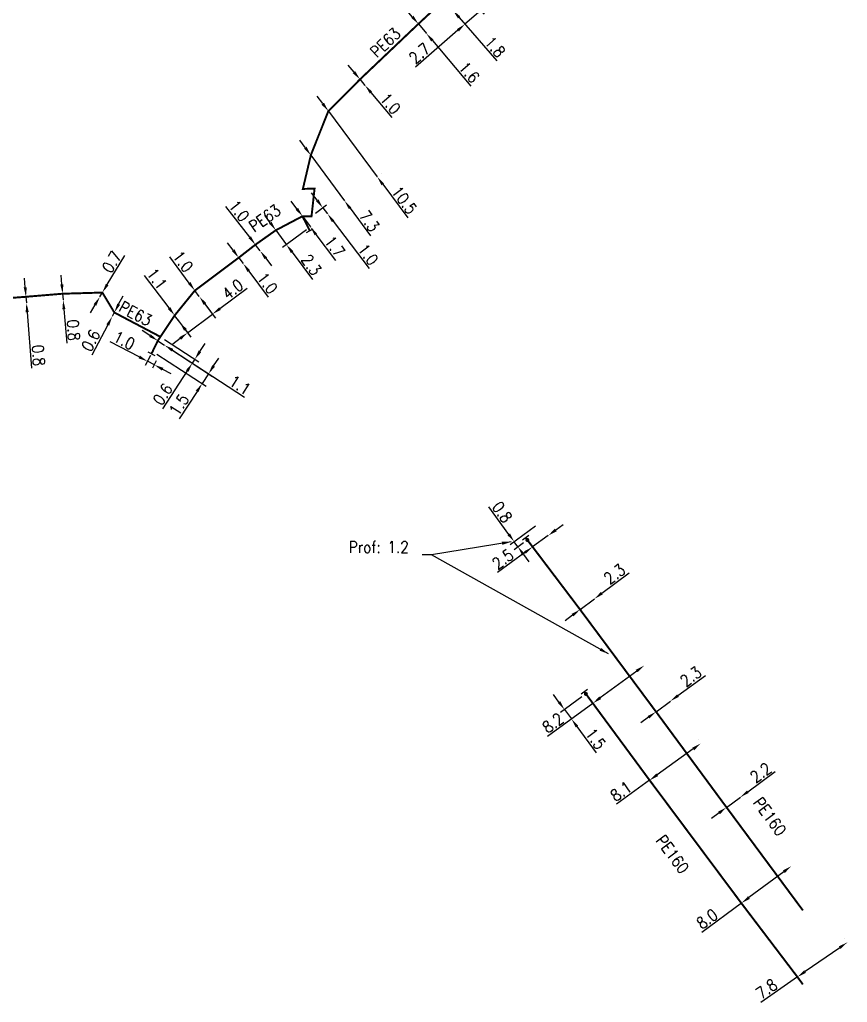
# Model space of a CAD drawing. Header units: millimetres. Extents: x 149999 to 151007, y 125999 to 127005.
# Drawn here: x 150899.4 to 151005.7, y 126176.9 to 126303.1 of the extents above; entities that cross this region are included whole.
import ezdxf
from ezdxf.enums import TextEntityAlignment as Align

# ---------------------------------------------------------------- set-up
doc = ezdxf.new("R2010")
doc.units = ezdxf.units.MM
doc.header["$PDMODE"] = 34
doc.linetypes.add('L_100_PE', pattern=[14, 10, -1.5, 1, -1.5])
doc.layers.get('0').update_dxf_attribs({"linetype": 'CONTINUOUS'})
doc.layers.get('DEFPOINTS').update_dxf_attribs({"linetype": 'CONTINUOUS'})
for name, color, linetype in [('L_140', 3, 'CONTINUOUS'), ('L_300', 7, 'CONTINUOUS'), ('L_340', 7, 'CONTINUOUS')]:
    doc.layers.add(name, color=color, linetype=linetype)
doc.styles.add('G_ROMANS', font='ROMANS.SHX', dxfattribs={"width": 0.75})
doc.styles.get("Standard").update_dxf_attribs({"font": 'romans.shx', "width": 0.85})
doc.dimstyles.get("Standard").update_dxf_attribs({"dimtxt": 1.5, "dimasz": 1.2, "dimexe": 0.625, "dimexo": 0.625, "dimgap": 0.25, "dimtad": 1, "dimdec": 1, "dimzin": 0, "dimdsep": 46, "dimtxsty": 'Standard', "dimcen": -0.5, "dimadec": 0, "dimazin": 0, "dimtfac": 1, "dimtdec": 1, "dimtmove": 0, "dimatfit": 3, "dimfxl": 0, "dimtolj": 1, "dimtzin": 0, "dimarcsym": 0})

# ---------------------------------------------------------------- blocks, each defined once
blk = doc.blocks.new('*D380')
at = {"layer": 'DEFPOINTS', "color": 0, "linetype": 'Continuous', "transparency": 16777216}
for p in [(150998.52, 126194.4), (150998.52, 126194.4), (150992.1, 126189.63)]:
    blk.add_point(p, dxfattribs=at)
at = {"layer": 'L_140', "color": 0, "linetype": 'Continuous', "lineweight": -2, "transparency": 16777216}
for p, q in [((150997.56, 126193.68), (150993.06, 126190.35)), ((150992.1, 126189.63), (150987.01, 126185.86))]:
    blk.add_line(p, q, dxfattribs=at)
at = {"layer": 'L_140', "color": 0, "linetype": 'Continuous', "transparency": 16777216}
for points in [[(150997.44, 126193.84), (150997.68, 126193.52), (150998.52, 126194.4)], [(150992.94, 126190.51), (150993.18, 126190.19), (150992.1, 126189.63)]]:
    blk.add_solid(points, dxfattribs=at)
at = {"layer": 'L_140', "color": 0, "linetype": 'Continuous', "transparency": 16777216, "insert": (150987.69, 126187.61), "char_height": 1.5, "attachment_point": 5, "rotation": 36.5534}
blk.add_mtext('\\A1;8.0', dxfattribs=at)
blk = doc.blocks.new('*D381')
at = {"layer": 'DEFPOINTS', "color": 0, "linetype": 'Continuous', "transparency": 16777216}
for p in [(150986.89, 126210.15), (150986.89, 126210.15), (150980.31, 126205.42)]:
    blk.add_point(p, dxfattribs=at)
at = {"layer": 'L_140', "color": 0, "linetype": 'Continuous', "lineweight": -2, "transparency": 16777216}
for p, q in [((150986.53, 126210.65), (150986.53, 126210.65)), ((150985.92, 126209.45), (150981.29, 126206.12)), ((150980.31, 126205.42), (150976.07, 126202.37))]:
    blk.add_line(p, q, dxfattribs=at)
at = {"layer": 'L_140', "color": 0, "linetype": 'Continuous', "transparency": 16777216}
for points in [[(150985.8, 126209.61), (150986.03, 126209.28), (150986.89, 126210.15)], [(150981.17, 126206.28), (150981.41, 126205.96), (150980.31, 126205.42)]]:
    blk.add_solid(points, dxfattribs=at)
at = {"layer": 'L_140', "color": 0, "linetype": 'Continuous', "transparency": 16777216, "insert": (150976.63, 126204), "char_height": 1.5, "attachment_point": 5, "rotation": 35.717}
blk.add_mtext('\\A1;8.1', dxfattribs=at)
blk = doc.blocks.new('*D382')
at = {"layer": 'DEFPOINTS', "color": 0, "transparency": 16777216}
for p in [(150972.12, 126216.51), (150970.26, 126213.29), (150970.26, 126213.29)]:
    blk.add_point(p, dxfattribs=at)
at = {"layer": 'L_300', "color": 0, "lineweight": -2, "transparency": 16777216}
for p, q in [((150968.66, 126215.46), (150967.95, 126216.43)), ((150971.62, 126216.14), (150968.87, 126214.13)), ((150969.37, 126214.5), (150970.26, 126213.29)), ((150970.97, 126212.32), (150973.45, 126208.94))]:
    blk.add_line(p, q, dxfattribs=at)
at = {"layer": 'L_300', "color": 0, "transparency": 16777216}
for points in [[(150968.82, 126215.58), (150968.5, 126215.34), (150969.37, 126214.5)], [(150971.13, 126212.44), (150970.81, 126212.2), (150970.26, 126213.29)]]:
    blk.add_solid(points, dxfattribs=at)
at = {"layer": 'L_300', "color": 0, "transparency": 16777216, "insert": (150973.37, 126210.74), "char_height": 1.5, "attachment_point": 5, "rotation": 306.3159}
blk.add_mtext('\\A1;1.5', dxfattribs=at)
blk = doc.blocks.new('*D383')
at = {"layer": 'DEFPOINTS', "color": 0, "linetype": 'Continuous', "transparency": 16777216}
for p in [(150991.97, 126203.24), (150991.97, 126203.24), (150990.19, 126201.94)]:
    blk.add_point(p, dxfattribs=at)
at = {"layer": 'L_140', "color": 0, "linetype": 'Continuous', "lineweight": -2, "transparency": 16777216}
for p, q in [((150992.93, 126203.95), (150996.45, 126206.54)), ((150990.19, 126201.94), (150991.97, 126203.24)), ((150989.23, 126201.23), (150988.26, 126200.52))]:
    blk.add_line(p, q, dxfattribs=at)
at = {"layer": 'L_140', "color": 0, "linetype": 'Continuous', "transparency": 16777216}
for points in [[(150992.81, 126204.11), (150993.05, 126203.79), (150991.97, 126203.24)], [(150989.11, 126201.39), (150989.34, 126201.07), (150990.19, 126201.94)]]:
    blk.add_solid(points, dxfattribs=at)
at = {"layer": 'L_140', "color": 0, "linetype": 'Continuous', "transparency": 16777216, "insert": (150994.58, 126206.41), "char_height": 1.5, "attachment_point": 5, "rotation": 36.3165}
blk.add_mtext('\\A1;2.2', dxfattribs=at)
blk = doc.blocks.new('*D384')
at = {"layer": 'DEFPOINTS', "color": 0, "linetype": 'Continuous', "transparency": 16777216}
for p in [(151005.71, 126184.6), (151005.71, 126184.6), (150999.3, 126180.16)]:
    blk.add_point(p, dxfattribs=at)
at = {"layer": 'L_140', "color": 0, "linetype": 'Continuous', "lineweight": -2, "transparency": 16777216}
for p, q in [((151005.36, 126185.12), (151005.36, 126185.12)), ((151004.73, 126183.92), (151000.29, 126180.85)), ((150999.3, 126180.16), (150994.59, 126176.9))]:
    blk.add_line(p, q, dxfattribs=at)
at = {"layer": 'L_140', "color": 0, "linetype": 'Continuous', "transparency": 16777216}
for points in [[(151004.61, 126184.09), (151004.84, 126183.76), (151005.71, 126184.6)], [(151000.17, 126181.01), (151000.4, 126180.68), (150999.3, 126180.16)]]:
    blk.add_solid(points, dxfattribs=at)
at = {"layer": 'L_140', "color": 0, "linetype": 'Continuous', "transparency": 16777216, "insert": (150995.33, 126178.63), "char_height": 1.5, "attachment_point": 5, "rotation": 34.7048}
blk.add_mtext('\\A1;7.8', dxfattribs=at)
blk = doc.blocks.new('L_300_12')
at = {"color": 0, "linetype": 'Continuous', "const_width": 0.248, "flags": 128}
blk.add_lwpolyline([(-0.13, 0, 1), (0.13, 0, 1)], format="xyb", close=True, dxfattribs=at)
at = {"linetype": 'Continuous', "style": 'G_ROMANS', "width": 0.75}
blk.add_attdef('P', text='', height=1, dxfattribs=at).set_placement((0, 1.33), align=Align.MIDDLE_CENTER)
at = {"color": 0, "linetype": 'Continuous', "width": 0.75, "flags": 3}
for tag, p in [('DEF_LEG', (0, -5)), ('DEF_COUP', (0, -7.5)), ('DEF_TYPE', (0, -10))]:
    blk.add_attdef(tag, text='', height=1.2, dxfattribs=at).set_placement(p, align=Align.MIDDLE)
blk = doc.blocks.new('L_340_07')
at = {"color": 0, "linetype": 'Continuous', "const_width": 0.25, "flags": 128}
blk.add_lwpolyline([(0, 0), (0.35, 0)], dxfattribs=at)
at = {"color": 0, "linetype": 'Continuous', "flags": 128}
blk.add_lwpolyline([(0.35, -0.5), (0.35, 0.5)], dxfattribs=at)
at = {"color": 0, "linetype": 'Continuous', "width": 0.75, "flags": 3}
for tag, p in [('DEF_LEG', (0.72, -3.47)), ('DEF_COUP', (0.72, -5.97)), ('DEF_TYPE', (0.72, -8.47))]:
    blk.add_attdef(tag, text='', height=1.2, dxfattribs=at).set_placement(p, align=Align.MIDDLE)
blk = doc.blocks.new('*D774')
at = {"layer": 'DEFPOINTS', "color": 0, "transparency": 16777216}
for p in [(150979.62, 126220.16), (150979.62, 126220.16), (150972.12, 126216.51)]:
    blk.add_point(p, dxfattribs=at)
at = {"layer": 'L_300', "color": 0, "lineweight": -2, "transparency": 16777216}
for p, q in [((150978.65, 126219.45), (150973.97, 126216.01)), ((150973.01, 126215.3), (150967.2, 126211.04)), ((150972.49, 126216.01), (150973.38, 126214.8))]:
    blk.add_line(p, q, dxfattribs=at)
at = {"layer": 'L_300', "color": 0, "transparency": 16777216}
for points in [[(150978.53, 126219.61), (150978.77, 126219.29), (150979.62, 126220.16)], [(150973.85, 126216.18), (150974.09, 126215.85), (150973.01, 126215.3)]]:
    blk.add_solid(points, dxfattribs=at)
at = {"layer": 'L_300', "color": 0, "transparency": 16777216, "insert": (150967.89, 126212.78), "char_height": 1.5, "attachment_point": 5, "rotation": 36.3159}
blk.add_mtext('\\A1;8.2', dxfattribs=at)
blk = doc.blocks.new('*D775')
at = {"layer": 'DEFPOINTS', "color": 0, "linetype": 'Continuous', "transparency": 16777216}
for p in [(150982.98, 126215.58), (150982.98, 126215.58), (150981.13, 126214.22)]:
    blk.add_point(p, dxfattribs=at)
at = {"layer": 'L_140', "color": 0, "linetype": 'Continuous', "lineweight": -2, "transparency": 16777216}
for p, q in [((150983.95, 126216.29), (150987.47, 126218.88)), ((150981.13, 126214.22), (150982.98, 126215.58)), ((150980.16, 126213.51), (150979.2, 126212.8))]:
    blk.add_line(p, q, dxfattribs=at)
at = {"layer": 'L_140', "color": 0, "linetype": 'Continuous', "transparency": 16777216}
for points in [[(150983.83, 126216.45), (150984.07, 126216.13), (150982.98, 126215.58)], [(150980.04, 126213.67), (150980.28, 126213.35), (150981.13, 126214.22)]]:
    blk.add_solid(points, dxfattribs=at)
at = {"layer": 'L_140', "color": 0, "linetype": 'Continuous', "transparency": 16777216, "insert": (150985.6, 126218.75), "char_height": 1.5, "attachment_point": 5, "rotation": 36.3159}
blk.add_mtext('\\A1;2.3', dxfattribs=at)
blk = doc.blocks.new('*D776')
at = {"layer": 'DEFPOINTS', "color": 0, "linetype": 'Continuous', "transparency": 16777216}
for p in [(150973.21, 126228.72), (150973.21, 126228.72), (150971.37, 126227.35)]:
    blk.add_point(p, dxfattribs=at)
at = {"layer": 'L_140', "color": 0, "linetype": 'Continuous', "lineweight": -2, "transparency": 16777216}
for p, q in [((150974.17, 126229.44), (150977.67, 126232.06)), ((150971.37, 126227.35), (150973.21, 126228.72)), ((150970.41, 126226.63), (150969.45, 126225.91))]:
    blk.add_line(p, q, dxfattribs=at)
at = {"layer": 'L_140', "color": 0, "linetype": 'Continuous', "transparency": 16777216}
for points in [[(150974.05, 126229.6), (150974.29, 126229.28), (150973.21, 126228.72)], [(150970.29, 126226.79), (150970.53, 126226.47), (150971.37, 126227.35)]]:
    blk.add_solid(points, dxfattribs=at)
at = {"layer": 'L_140', "color": 0, "linetype": 'Continuous', "transparency": 16777216, "insert": (150975.8, 126231.91), "char_height": 1.5, "attachment_point": 5, "rotation": 36.8256}
blk.add_mtext('\\A1;2.3', dxfattribs=at)
blk = doc.blocks.new('*D777')
at = {"layer": 'DEFPOINTS', "color": 0, "transparency": 16777216}
for p in [(150966.15, 126238.4), (150964.6, 126236.28), (150962.92, 126236.04)]:
    blk.add_point(p, dxfattribs=at)
at = {"layer": 'L_300', "color": 0, "lineweight": -2, "transparency": 16777216}
for p, q in [((150962.21, 126237), (150959.63, 126240.53)), ((150965.64, 126238.03), (150962.41, 126235.67)), ((150964.1, 126235.91), (150962.89, 126235.02)), ((150963.39, 126235.39), (150962.92, 126236.04)), ((150964.1, 126234.42), (150964.81, 126233.45))]:
    blk.add_line(p, q, dxfattribs=at)
at = {"layer": 'L_300', "color": 0, "transparency": 16777216}
for points in [[(150962.37, 126237.12), (150962.05, 126236.89), (150962.92, 126236.04)], [(150964.26, 126234.54), (150963.94, 126234.3), (150963.39, 126235.39)]]:
    blk.add_solid(points, dxfattribs=at)
at = {"layer": 'L_300', "color": 0, "transparency": 16777216, "insert": (150961.37, 126239.84), "char_height": 1.5, "attachment_point": 5, "rotation": 306.1882}
blk.add_mtext('\\A1;0.8', dxfattribs=at)
blk = doc.blocks.new('*D778')
at = {"layer": 'DEFPOINTS', "color": 0, "transparency": 16777216}
for p in [(150964.6, 126236.28), (150967.28, 126236.85), (150967.28, 126236.85)]:
    blk.add_point(p, dxfattribs=at)
at = {"layer": 'L_300', "color": 0, "lineweight": -2, "transparency": 16777216}
for p, q in [((150968.25, 126237.56), (150969.22, 126238.27)), ((150967.28, 126236.85), (150965.26, 126235.38)), ((150964.97, 126235.77), (150965.63, 126234.87)), ((150964.29, 126234.67), (150960.75, 126232.08))]:
    blk.add_line(p, q, dxfattribs=at)
at = {"layer": 'L_300', "color": 0, "transparency": 16777216}
for points in [[(150968.13, 126237.72), (150968.37, 126237.4), (150967.28, 126236.85)], [(150964.18, 126234.83), (150964.41, 126234.51), (150965.26, 126235.38)]]:
    blk.add_solid(points, dxfattribs=at)
at = {"layer": 'L_300', "color": 0, "transparency": 16777216, "insert": (150961.44, 126233.82), "char_height": 1.5, "attachment_point": 5, "rotation": 36.1882}
blk.add_mtext('\\A1;2.5', dxfattribs=at)
blk = doc.blocks.new('*D877')
at = {"layer": 'DEFPOINTS', "color": 0, "linetype": 'Continuous', "transparency": 16777216}
for p in [(150953.89, 126305.61), (150955.04, 126304.29), (150955.04, 126304.29)]:
    blk.add_point(p, dxfattribs=at)
at = {"layer": 'L_140', "color": 0, "linetype": 'Continuous', "lineweight": -2, "transparency": 16777216}
for p, q in [((150953.1, 126306.52), (150952.31, 126307.42)), ((150953.89, 126305.61), (150955.04, 126304.29)), ((150955.83, 126303.39), (150960.68, 126297.81))]:
    blk.add_line(p, q, dxfattribs=at)
at = {"layer": 'L_140', "color": 0, "linetype": 'Continuous', "transparency": 16777216}
for points in [[(150953.25, 126306.65), (150952.95, 126306.39), (150953.89, 126305.61)], [(150955.98, 126303.52), (150955.68, 126303.26), (150955.04, 126304.29)]]:
    blk.add_solid(points, dxfattribs=at)
at = {"layer": 'L_140', "color": 0, "linetype": 'Continuous', "transparency": 16777216, "insert": (150960.45, 126299.6), "char_height": 1.5, "attachment_point": 5, "rotation": 311.031}
blk.add_mtext('\\A1;1.8', dxfattribs=at)
blk = doc.blocks.new('*D878')
at = {"layer": 'DEFPOINTS', "color": 0, "linetype": 'Continuous', "transparency": 16777216}
for p in [(150950.6, 126302.55), (150951.63, 126301.32), (150951.63, 126301.32)]:
    blk.add_point(p, dxfattribs=at)
at = {"layer": 'L_140', "color": 0, "linetype": 'Continuous', "lineweight": -2, "transparency": 16777216}
for p, q in [((150949.82, 126303.46), (150949.05, 126304.38)), ((150950.6, 126302.55), (150951.63, 126301.32)), ((150952.4, 126300.41), (150957.34, 126294.55))]:
    blk.add_line(p, q, dxfattribs=at)
at = {"layer": 'L_140', "color": 0, "linetype": 'Continuous', "transparency": 16777216}
for points in [[(150949.97, 126303.59), (150949.67, 126303.33), (150950.6, 126302.55)], [(150952.55, 126300.54), (150952.25, 126300.28), (150951.63, 126301.32)]]:
    blk.add_solid(points, dxfattribs=at)
at = {"layer": 'L_140', "color": 0, "linetype": 'Continuous', "transparency": 16777216, "insert": (150957.14, 126296.34), "char_height": 1.5, "attachment_point": 5, "rotation": 310.1691}
blk.add_mtext('\\A1;1.6', dxfattribs=at)
blk = doc.blocks.new('*D879')
at = {"layer": 'DEFPOINTS', "color": 0, "linetype": 'Continuous', "transparency": 16777216}
for p in [(150943.1, 126295.43), (150943.74, 126294.66), (150943.74, 126294.66)]:
    blk.add_point(p, dxfattribs=at)
at = {"layer": 'L_140', "color": 0, "linetype": 'Continuous', "lineweight": -2, "transparency": 16777216}
for p, q in [((150942.33, 126296.35), (150941.56, 126297.27)), ((150943.1, 126295.43), (150943.74, 126294.66)), ((150944.51, 126293.74), (150947.2, 126290.53))]:
    blk.add_line(p, q, dxfattribs=at)
at = {"layer": 'L_140', "color": 0, "linetype": 'Continuous', "transparency": 16777216}
for points in [[(150942.48, 126296.48), (150942.17, 126296.22), (150943.1, 126295.43)], [(150944.66, 126293.87), (150944.36, 126293.61), (150943.74, 126294.66)]]:
    blk.add_solid(points, dxfattribs=at)
at = {"layer": 'L_140', "color": 0, "linetype": 'Continuous', "transparency": 16777216, "insert": (150947, 126292.32), "char_height": 1.5, "attachment_point": 5, "rotation": 309.9061}
blk.add_mtext('\\A1;1.0', dxfattribs=at)
blk = doc.blocks.new('*D880')
at = {"layer": 'DEFPOINTS', "color": 0, "linetype": 'Continuous', "transparency": 16777216}
for p in [(150939.03, 126291.35), (150945.3, 126282.93), (150945.3, 126282.93)]:
    blk.add_point(p, dxfattribs=at)
at = {"layer": 'L_140', "color": 0, "linetype": 'Continuous', "lineweight": -2, "transparency": 16777216}
for p, q in [((150938.32, 126292.31), (150937.6, 126293.27)), ((150939.03, 126291.35), (150945.3, 126282.93)), ((150939.53, 126291.72), (150939.53, 126291.72)), ((150945.8, 126283.3), (150945.8, 126283.3)), ((150946.02, 126281.96), (150949.25, 126277.63))]:
    blk.add_line(p, q, dxfattribs=at)
at = {"layer": 'L_140', "color": 0, "linetype": 'Continuous', "transparency": 16777216}
for points in [[(150938.48, 126292.43), (150938.15, 126292.19), (150939.03, 126291.35)], [(150946.18, 126282.08), (150945.86, 126281.84), (150945.3, 126282.93)]]:
    blk.add_solid(points, dxfattribs=at)
at = {"layer": 'L_140', "color": 0, "linetype": 'Continuous', "transparency": 16777216, "insert": (150948.79, 126279.91), "char_height": 1.5, "attachment_point": 5, "rotation": 306.6695}
blk.add_mtext('\\A1;10.5', dxfattribs=at)
blk = doc.blocks.new('*D881')
at = {"layer": 'DEFPOINTS', "color": 0, "linetype": 'Continuous', "transparency": 16777216}
for p in [(150936.78, 126285.7), (150941.12, 126279.83), (150941.12, 126279.83)]:
    blk.add_point(p, dxfattribs=at)
at = {"layer": 'L_140', "color": 0, "linetype": 'Continuous', "lineweight": -2, "transparency": 16777216}
for p, q in [((150936.06, 126286.66), (150935.35, 126287.63)), ((150936.78, 126285.7), (150941.12, 126279.83)), ((150941.83, 126278.87), (150944.43, 126275.35))]:
    blk.add_line(p, q, dxfattribs=at)
at = {"layer": 'L_140', "color": 0, "linetype": 'Continuous', "transparency": 16777216}
for points in [[(150936.22, 126286.78), (150935.9, 126286.54), (150936.78, 126285.7)], [(150941.99, 126278.99), (150941.67, 126278.75), (150941.12, 126279.83)]]:
    blk.add_solid(points, dxfattribs=at)
at = {"layer": 'L_140', "color": 0, "linetype": 'Continuous', "transparency": 16777216, "insert": (150944.29, 126277.22), "char_height": 1.5, "attachment_point": 5, "rotation": 306.4984}
blk.add_mtext('\\A1;7.3', dxfattribs=at)
blk = doc.blocks.new('*D882')
at = {"layer": 'DEFPOINTS', "color": 0, "linetype": 'Continuous', "transparency": 16777216}
for p in [(150932.28, 126276.05), (150936.72, 126276.48), (150933.66, 126274.2)]:
    blk.add_point(p, dxfattribs=at)
at = {"layer": 'L_140', "color": 0, "linetype": 'Continuous', "lineweight": -2, "transparency": 16777216}
for p, q in [((150931.57, 126277.01), (150930.85, 126277.97)), ((150932.28, 126276.05), (150933.66, 126274.2)), ((150932.78, 126276.42), (150932.78, 126276.42)), ((150936.22, 126276.11), (150933.16, 126273.83)), ((150934.37, 126273.24), (150936.99, 126269.74))]:
    blk.add_line(p, q, dxfattribs=at)
at = {"layer": 'L_140', "color": 0, "linetype": 'Continuous', "transparency": 16777216}
for points in [[(150931.73, 126277.13), (150931.41, 126276.89), (150932.28, 126276.05)], [(150934.54, 126273.36), (150934.21, 126273.12), (150933.66, 126274.2)]]:
    blk.add_solid(points, dxfattribs=at)
at = {"layer": 'L_140', "color": 0, "linetype": 'Continuous', "transparency": 16777216, "insert": (150936.84, 126271.6), "char_height": 1.5, "attachment_point": 5, "rotation": 306.6866}
blk.add_mtext('\\A1;2.3', dxfattribs=at)
blk = doc.blocks.new('*D883')
at = {"layer": 'DEFPOINTS', "color": 0, "linetype": 'Continuous', "transparency": 16777216}
for p in [(150935.7, 126277.85), (150936.72, 126276.48), (150936.72, 126276.48)]:
    blk.add_point(p, dxfattribs=at)
at = {"layer": 'L_140', "color": 0, "linetype": 'Continuous', "lineweight": -2, "transparency": 16777216}
for p, q in [((150934.98, 126278.81), (150934.27, 126279.77)), ((150935.7, 126277.85), (150936.72, 126276.48)), ((150937.43, 126275.52), (150939.94, 126272.16))]:
    blk.add_line(p, q, dxfattribs=at)
at = {"layer": 'L_140', "color": 0, "linetype": 'Continuous', "transparency": 16777216}
for points in [[(150935.15, 126278.93), (150934.82, 126278.69), (150935.7, 126277.85)], [(150937.59, 126275.64), (150937.27, 126275.4), (150936.72, 126276.48)]]:
    blk.add_solid(points, dxfattribs=at)
at = {"layer": 'L_140', "color": 0, "linetype": 'Continuous', "transparency": 16777216, "insert": (150939.85, 126273.96), "char_height": 1.5, "attachment_point": 5, "rotation": 306.6866}
blk.add_mtext('\\A1;1.7', dxfattribs=at)
blk = doc.blocks.new('*D884')
at = {"layer": 'DEFPOINTS', "color": 0, "linetype": 'Continuous', "transparency": 16777216}
for p in [(150929.66, 126274.2), (150930.27, 126273.4), (150930.27, 126273.4)]:
    blk.add_point(p, dxfattribs=at)
at = {"layer": 'L_140', "color": 0, "linetype": 'Continuous', "lineweight": -2, "transparency": 16777216}
for p, q in [((150928.93, 126275.15), (150925.88, 126279.11)), ((150930.27, 126273.4), (150929.66, 126274.2)), ((150930.15, 126274.58), (150930.15, 126274.58)), ((150931, 126272.45), (150931.73, 126271.5))]:
    blk.add_line(p, q, dxfattribs=at)
at = {"layer": 'L_140', "color": 0, "linetype": 'Continuous', "transparency": 16777216}
for points in [[(150929.09, 126275.27), (150928.77, 126275.03), (150929.66, 126274.2)], [(150931.16, 126272.57), (150930.84, 126272.33), (150930.27, 126273.4)]]:
    blk.add_solid(points, dxfattribs=at)
at = {"layer": 'L_140', "color": 0, "linetype": 'Continuous', "transparency": 16777216, "insert": (150927.58, 126278.54), "char_height": 1.5, "attachment_point": 5, "rotation": 307.5415}
blk.add_mtext('\\A1;1.0', dxfattribs=at)
blk = doc.blocks.new('*D885')
at = {"layer": 'DEFPOINTS', "color": 0, "linetype": 'Continuous', "transparency": 16777216}
for p in [(150927.52, 126272.53), (150928.09, 126271.77), (150928.09, 126271.77)]:
    blk.add_point(p, dxfattribs=at)
at = {"layer": 'L_140', "color": 0, "linetype": 'Continuous', "lineweight": -2, "transparency": 16777216}
for p, q in [((150926.8, 126273.49), (150926.08, 126274.45)), ((150927.52, 126272.53), (150928.09, 126271.77)), ((150928.81, 126270.81), (150931.32, 126267.46))]:
    blk.add_line(p, q, dxfattribs=at)
at = {"layer": 'L_140', "color": 0, "linetype": 'Continuous', "transparency": 16777216}
for points in [[(150926.96, 126273.61), (150926.64, 126273.37), (150927.52, 126272.53)], [(150928.97, 126270.93), (150928.65, 126270.69), (150928.09, 126271.77)]]:
    blk.add_solid(points, dxfattribs=at)
at = {"layer": 'L_140', "color": 0, "linetype": 'Continuous', "transparency": 16777216, "insert": (150931.22, 126269.25), "char_height": 1.5, "attachment_point": 5, "rotation": 306.8342}
blk.add_mtext('\\A1;1.0', dxfattribs=at)
blk = doc.blocks.new('*D886')
at = {"layer": 'DEFPOINTS', "color": 0, "linetype": 'Continuous', "transparency": 16777216}
for p in [(150921.88, 126268.31), (150922.45, 126267.55), (150922.45, 126267.55)]:
    blk.add_point(p, dxfattribs=at)
at = {"layer": 'L_140', "color": 0, "linetype": 'Continuous', "lineweight": -2, "transparency": 16777216}
for p, q in [((150921.16, 126269.27), (150918.65, 126272.62)), ((150922.45, 126267.55), (150921.88, 126268.31)), ((150923.17, 126266.59), (150923.89, 126265.63))]:
    blk.add_line(p, q, dxfattribs=at)
at = {"layer": 'L_140', "color": 0, "linetype": 'Continuous', "transparency": 16777216}
for points in [[(150921.32, 126269.39), (150921, 126269.15), (150921.88, 126268.31)], [(150923.33, 126266.71), (150923.01, 126266.47), (150922.45, 126267.55)]]:
    blk.add_solid(points, dxfattribs=at)
at = {"layer": 'L_140', "color": 0, "linetype": 'Continuous', "transparency": 16777216, "insert": (150920.35, 126272.03), "char_height": 1.5, "attachment_point": 5, "rotation": 306.8342}
blk.add_mtext('\\A1;1.0', dxfattribs=at)
blk = doc.blocks.new('*D887')
at = {"layer": 'DEFPOINTS', "color": 0, "linetype": 'Continuous', "transparency": 16777216}
for p in [(150922.45, 126267.55), (150919.28, 126265.11), (150924.15, 126265.28)]:
    blk.add_point(p, dxfattribs=at)
at = {"layer": 'L_140', "color": 0, "linetype": 'Continuous', "lineweight": -2, "transparency": 16777216}
for p, q in [((150925.11, 126266), (150928.61, 126268.62)), ((150922.83, 126267.05), (150924.53, 126264.78)), ((150919.65, 126264.61), (150921.32, 126262.38)), ((150920.95, 126262.88), (150924.15, 126265.28)), ((150919.99, 126262.16), (150919.03, 126261.44))]:
    blk.add_line(p, q, dxfattribs=at)
at = {"layer": 'L_140', "color": 0, "linetype": 'Continuous', "transparency": 16777216}
for points in [[(150924.99, 126266.16), (150925.23, 126265.84), (150924.15, 126265.28)], [(150919.87, 126262.32), (150920.11, 126262), (150920.95, 126262.88)]]:
    blk.add_solid(points, dxfattribs=at)
at = {"layer": 'L_140', "color": 0, "linetype": 'Continuous', "transparency": 16777216, "insert": (150926.74, 126268.47), "char_height": 1.5, "attachment_point": 5, "rotation": 36.8342}
blk.add_mtext('\\A1;4.0', dxfattribs=at)
blk = doc.blocks.new('*D888')
at = {"layer": 'DEFPOINTS', "color": 0, "linetype": 'Continuous', "transparency": 16777216}
for p in [(150919.28, 126265.11), (150919.94, 126264.23), (150919.94, 126264.23)]:
    blk.add_point(p, dxfattribs=at)
at = {"layer": 'L_140', "color": 0, "linetype": 'Continuous', "lineweight": -2, "transparency": 16777216}
for p, q in [((150918.56, 126266.07), (150915.42, 126270.26)), ((150919.94, 126264.23), (150919.28, 126265.11)), ((150920.66, 126263.27), (150921.38, 126262.31))]:
    blk.add_line(p, q, dxfattribs=at)
at = {"layer": 'L_140', "color": 0, "linetype": 'Continuous', "transparency": 16777216}
for points in [[(150918.72, 126266.19), (150918.4, 126265.95), (150919.28, 126265.11)], [(150920.82, 126263.39), (150920.5, 126263.15), (150919.94, 126264.23)]]:
    blk.add_solid(points, dxfattribs=at)
at = {"layer": 'L_140', "color": 0, "linetype": 'Continuous', "transparency": 16777216, "insert": (150917.01, 126269.81), "char_height": 1.5, "attachment_point": 5, "rotation": 306.8342}
blk.add_mtext('\\A1;1.1', dxfattribs=at)
blk = doc.blocks.new('*D889')
at = {"layer": 'DEFPOINTS', "color": 0, "linetype": 'Continuous', "transparency": 16777216}
for p in [(150917.12, 126261.87), (150918, 126261.29), (150918, 126261.29)]:
    blk.add_point(p, dxfattribs=at)
at = {"layer": 'L_140', "color": 0, "linetype": 'Continuous', "lineweight": -2, "transparency": 16777216}
for p, q in [((150916.11, 126262.52), (150915.11, 126263.18)), ((150917.12, 126261.87), (150918, 126261.29)), ((150919, 126260.64), (150928.24, 126254.62))]:
    blk.add_line(p, q, dxfattribs=at)
at = {"layer": 'L_140', "color": 0, "linetype": 'Continuous', "transparency": 16777216}
for points in [[(150916.22, 126262.69), (150916, 126262.35), (150917.12, 126261.87)], [(150919.11, 126260.81), (150918.9, 126260.47), (150918, 126261.29)]]:
    blk.add_solid(points, dxfattribs=at)
at = {"layer": 'L_140', "color": 0, "linetype": 'Continuous', "transparency": 16777216, "insert": (150927.69, 126256.17), "char_height": 1.5, "attachment_point": 5, "rotation": 326.9197}
blk.add_mtext('\\A1;1.1', dxfattribs=at)
blk = doc.blocks.new('*D890')
at = {"layer": 'DEFPOINTS', "color": 0, "linetype": 'Continuous', "transparency": 16777216}
for p in [(150917.45, 126262.37), (150918, 126261.29), (150921.88, 126259.48)]:
    blk.add_point(p, dxfattribs=at)
at = {"layer": 'L_140', "color": 0, "linetype": 'Continuous', "lineweight": -2, "transparency": 16777216}
for p, q in [((150917.97, 126262.02), (150922.4, 126259.14)), ((150918.52, 126260.95), (150922.07, 126258.64)), ((150922.53, 126260.49), (150923.19, 126261.49)), ((150921.88, 126259.48), (150921.55, 126258.98)), ((150920.89, 126257.98), (150917.72, 126253.1))]:
    blk.add_line(p, q, dxfattribs=at)
at = {"layer": 'L_140', "color": 0, "linetype": 'Continuous', "transparency": 16777216}
for points in [[(150922.36, 126260.6), (150922.7, 126260.38), (150921.88, 126259.48)], [(150920.73, 126258.08), (150921.06, 126257.87), (150921.55, 126258.98)]]:
    blk.add_solid(points, dxfattribs=at)
at = {"layer": 'L_140', "color": 0, "linetype": 'Continuous', "transparency": 16777216, "insert": (150917.75, 126254.98), "char_height": 1.5, "attachment_point": 5, "rotation": 56.9197}
blk.add_mtext('\\A1;0.6', dxfattribs=at)
blk = doc.blocks.new('*D891')
at = {"layer": 'DEFPOINTS', "color": 0, "linetype": 'Continuous', "transparency": 16777216}
for p in [(150916.46, 126260.5), (150918, 126261.29), (150923.64, 126257.62)]:
    blk.add_point(p, dxfattribs=at)
at = {"layer": 'L_340', "color": 0, "linetype": 'Continuous', "lineweight": -2, "transparency": 16777216}
for p, q in [((150918.52, 126260.95), (150924.16, 126257.28)), ((150916.98, 126260.16), (150923.34, 126256.02)), ((150924.29, 126258.63), (150924.95, 126259.63)), ((150923.64, 126257.62), (150922.82, 126256.36)), ((150922.16, 126255.36), (150919.88, 126251.85))]:
    blk.add_line(p, q, dxfattribs=at)
at = {"layer": 'L_340', "color": 0, "linetype": 'Continuous', "transparency": 16777216}
for points in [[(150924.12, 126258.74), (150924.46, 126258.52), (150923.64, 126257.62)], [(150921.99, 126255.47), (150922.33, 126255.25), (150922.82, 126256.36)]]:
    blk.add_solid(points, dxfattribs=at)
at = {"layer": 'L_340', "color": 0, "linetype": 'Continuous', "transparency": 16777216, "insert": (150919.85, 126253.65), "char_height": 1.5, "attachment_point": 5, "rotation": 56.9197}
blk.add_mtext('\\A1;1.5', dxfattribs=at)
blk = doc.blocks.new('*D892')
at = {"layer": 'DEFPOINTS', "color": 0, "linetype": 'Continuous', "transparency": 16777216}
for p in [(150916.46, 126260.5), (150916.2, 126257.84), (150916.68, 126258.76)]:
    blk.add_point(p, dxfattribs=at)
at = {"layer": 'L_340', "color": 0, "linetype": 'Continuous', "lineweight": -2, "transparency": 16777216}
for p, q in [((150914.73, 126259.78), (150911.01, 126261.72)), ((150916.17, 126259.95), (150915.5, 126258.67)), ((150916.68, 126258.76), (150915.79, 126259.22)), ((150916.49, 126258.4), (150916.97, 126259.32)), ((150917.74, 126258.21), (150918.81, 126257.65))]:
    blk.add_line(p, q, dxfattribs=at)
at = {"layer": 'L_340', "color": 0, "linetype": 'Continuous', "transparency": 16777216}
for points in [[(150914.82, 126259.96), (150914.64, 126259.6), (150915.79, 126259.22)], [(150917.84, 126258.38), (150917.65, 126258.03), (150916.68, 126258.76)]]:
    blk.add_solid(points, dxfattribs=at)
at = {"layer": 'L_340', "color": 0, "linetype": 'Continuous', "transparency": 16777216, "insert": (150912.8, 126261.91), "char_height": 1.5, "attachment_point": 5, "rotation": 332.4627}
blk.add_mtext('\\A1;1.0', dxfattribs=at)
blk = doc.blocks.new('*D893')
at = {"layer": 'DEFPOINTS', "color": 0, "linetype": 'Continuous', "transparency": 16777216}
for p in [(150911.53, 126265.49), (150911.25, 126264.96), (150911.25, 126264.96)]:
    blk.add_point(p, dxfattribs=at)
at = {"layer": 'L_140', "color": 0, "linetype": 'Continuous', "lineweight": -2, "transparency": 16777216}
for p, q in [((150912.09, 126266.55), (150912.65, 126267.61)), ((150911.53, 126265.49), (150911.25, 126264.96)), ((150910.69, 126263.9), (150908.65, 126260.03))]:
    blk.add_line(p, q, dxfattribs=at)
at = {"layer": 'L_140', "color": 0, "linetype": 'Continuous', "transparency": 16777216}
for points in [[(150911.92, 126266.64), (150912.27, 126266.46), (150911.53, 126265.49)], [(150910.52, 126263.99), (150910.87, 126263.81), (150911.25, 126264.96)]]:
    blk.add_solid(points, dxfattribs=at)
at = {"layer": 'L_140', "color": 0, "linetype": 'Continuous', "transparency": 16777216, "insert": (150908.51, 126261.9), "char_height": 1.5, "attachment_point": 5, "rotation": 62.1535}
blk.add_mtext('\\A1;0.6', dxfattribs=at)
blk = doc.blocks.new('*D894')
at = {"layer": 'DEFPOINTS', "color": 0, "linetype": 'Continuous', "transparency": 16777216}
for p in [(150910, 126268.05), (150909.67, 126267.49), (150909.67, 126267.49)]:
    blk.add_point(p, dxfattribs=at)
at = {"layer": 'L_140', "color": 0, "linetype": 'Continuous', "lineweight": -2, "transparency": 16777216}
for p, q in [((150910.62, 126269.08), (150912.88, 126272.82)), ((150909.67, 126267.49), (150910, 126268.05)), ((150909.05, 126266.47), (150908.43, 126265.44))]:
    blk.add_line(p, q, dxfattribs=at)
at = {"layer": 'L_140', "color": 0, "linetype": 'Continuous', "transparency": 16777216}
for points in [[(150910.45, 126269.18), (150910.79, 126268.98), (150910, 126268.05)], [(150908.88, 126266.57), (150909.22, 126266.36), (150909.67, 126267.49)]]:
    blk.add_solid(points, dxfattribs=at)
at = {"layer": 'L_140', "color": 0, "linetype": 'Continuous', "transparency": 16777216, "insert": (150911.2, 126271.98), "char_height": 1.5, "attachment_point": 5, "rotation": 58.9366}
blk.add_mtext('\\A1;0.7', dxfattribs=at)
blk = doc.blocks.new('*D895')
at = {"layer": 'DEFPOINTS', "color": 0, "linetype": 'Continuous', "transparency": 16777216}
for p in [(150900.18, 126267.51), (150900.24, 126266.72), (150900.24, 126266.72)]:
    blk.add_point(p, dxfattribs=at)
at = {"layer": 'L_140', "color": 0, "linetype": 'Continuous', "lineweight": -2, "transparency": 16777216}
for p, q in [((150900.09, 126268.71), (150899.99, 126269.91)), ((150900.18, 126267.51), (150900.24, 126266.72)), ((150900.34, 126265.52), (150900.91, 126258.32))]:
    blk.add_line(p, q, dxfattribs=at)
at = {"layer": 'L_140', "color": 0, "linetype": 'Continuous', "transparency": 16777216}
for points in [[(150900.28, 126268.73), (150899.89, 126268.7), (150900.18, 126267.51)], [(150900.54, 126265.54), (150900.14, 126265.51), (150900.24, 126266.72)]]:
    blk.add_solid(points, dxfattribs=at)
at = {"layer": 'L_140', "color": 0, "linetype": 'Continuous', "transparency": 16777216, "insert": (150901.78, 126259.98), "char_height": 1.5, "attachment_point": 5, "rotation": 274.5428}
blk.add_mtext('\\A1;0.8', dxfattribs=at)
blk = doc.blocks.new('*D902')
at = {"layer": 'DEFPOINTS', "color": 0, "linetype": 'Continuous', "transparency": 16777216}
for p in [(150904.89, 126267.9), (150904.96, 126267.11), (150904.96, 126267.11)]:
    blk.add_point(p, dxfattribs=at)
at = {"layer": 'L_140', "color": 0, "linetype": 'Continuous', "lineweight": -2, "transparency": 16777216}
for p, q in [((150904.79, 126269.1), (150904.69, 126270.29)), ((150904.89, 126267.9), (150904.96, 126267.11)), ((150905.05, 126265.91), (150905.41, 126261.55))]:
    blk.add_line(p, q, dxfattribs=at)
at = {"layer": 'L_140', "color": 0, "linetype": 'Continuous', "transparency": 16777216}
for points in [[(150904.99, 126269.12), (150904.59, 126269.08), (150904.89, 126267.9)], [(150905.25, 126265.93), (150904.86, 126265.89), (150904.96, 126267.11)]]:
    blk.add_solid(points, dxfattribs=at)
at = {"layer": 'L_140', "color": 0, "linetype": 'Continuous', "transparency": 16777216, "insert": (150906.28, 126263.22), "char_height": 1.5, "attachment_point": 5, "rotation": 274.7097}
blk.add_mtext('\\A1;0.8', dxfattribs=at)
blk = doc.blocks.new('*D903')
at = {"layer": 'DEFPOINTS', "color": 0, "linetype": 'Continuous', "transparency": 16777216}
for p in [(150955.9, 126307.42), (150955.04, 126304.29), (150956.58, 126302.52)]:
    blk.add_point(p, dxfattribs=at)
at = {"layer": 'L_140', "color": 0, "linetype": 'Continuous', "lineweight": -2, "transparency": 16777216}
for p, q in [((150956.31, 126306.95), (150959.03, 126303.82)), ((150959.52, 126305.08), (150960.43, 126305.87)), ((150955.45, 126303.82), (150956.99, 126302.05)), ((150958.62, 126304.29), (150956.58, 126302.52)), ((150955.67, 126301.73), (150950.21, 126296.98))]:
    blk.add_line(p, q, dxfattribs=at)
at = {"layer": 'L_140', "color": 0, "linetype": 'Continuous', "transparency": 16777216}
for points in [[(150959.39, 126305.23), (150959.65, 126304.93), (150958.62, 126304.29)], [(150955.54, 126301.88), (150955.81, 126301.58), (150956.58, 126302.52)]]:
    blk.add_solid(points, dxfattribs=at)
at = {"layer": 'L_140', "color": 0, "linetype": 'Continuous', "transparency": 16777216, "insert": (150950.75, 126298.78), "char_height": 1.5, "attachment_point": 5, "rotation": 41.031}
blk.add_mtext('\\A1;2.7', dxfattribs=at)
blk = doc.blocks.new('*D905')
at = {"layer": 'DEFPOINTS', "color": 0, "linetype": 'Continuous', "transparency": 16777216}
for p in [(150938.92, 126278.16), (150938.92, 126278.16), (150936.87, 126277.85)]:
    blk.add_point(p, dxfattribs=at)
at = {"layer": 'L_140', "color": 0, "linetype": 'Continuous', "lineweight": -2, "transparency": 16777216}
for p, q in [((150937.59, 126279.91), (150936.86, 126280.86)), ((150937.37, 126278.23), (150938.81, 126279.33)), ((150938.31, 126278.95), (150938.92, 126278.16)), ((150939.64, 126277.2), (150944.26, 126271.14))]:
    blk.add_line(p, q, dxfattribs=at)
at = {"layer": 'L_140', "color": 0, "linetype": 'Continuous', "transparency": 16777216}
for points in [[(150937.75, 126280.03), (150937.43, 126279.79), (150938.31, 126278.95)], [(150939.8, 126277.32), (150939.49, 126277.08), (150938.92, 126278.16)]]:
    blk.add_solid(points, dxfattribs=at)
at = {"layer": 'L_140', "color": 0, "linetype": 'Continuous', "transparency": 16777216, "insert": (150944.15, 126272.94), "char_height": 1.5, "attachment_point": 5, "rotation": 307.2586}
blk.add_mtext('\\A1;1.0', dxfattribs=at)

msp = doc.modelspace()

# ---------------------------------------------------------------- linework, layer by layer
at = {"layer": 'L_140', "linetype": 'L_100_PE', "flags": 128}
for points in [[(150916.46, 126260.5, 0.25, 0.25, 0), (150917.12, 126261.87, 0.25, 0.25, 0), (150917.45, 126262.37, 0.25, 0.25, 0), (150919.28, 126265.11, 0.25, 0.25, 0), (150921.88, 126268.31, 0.25, 0.25, 0), (150927.52, 126272.53, 0.25, 0.25, 0), (150929.66, 126274.2, 0.25, 0.25, 0), (150932.28, 126276.05, 0.25, 0.25, 0), (150935.7, 126277.85, 0.25, 0.25, 0), (150936.87, 126277.85, 0.25, 0.25, 0), (150937.26, 126281.4, 0.25, 0.25, 0), (150935.76, 126281.36, 0.25, 0.25, 0), (150936.78, 126285.7, 0.25, 0.25, 0), (150939.03, 126291.35, 0.25, 0.25, 0), (150943.1, 126295.43, 0.25, 0.25, 0), (150950.6, 126302.55, 0.25, 0.25, 0), (150953.89, 126305.61, 0.25, 0.25, 0), (150955.9, 126307.42, 0.25, 0.25, 0), (150958.04, 126309.34, 0.25, 0.25, 0), (150960.08, 126311.28, 0.25, 0.25, 0), (150964.7, 126315.76, 0.25, 0.25, 0), (150967.96, 126318.14, 0.25, 0.25, 0), (150971.64, 126320.53, 0.25, 0.25, 0), (150976.77, 126322.93, 0.25, 0.25, 0), (150982.95, 126324.21, 0.25, 0.25, 0), (150992.38, 126325.29, 0.25, 0.25, 0), (150997.37, 126325.91, 0.25, 0.25, 0), (151000, 126326.21, 0, 0, 0)], [(150806, 126254.37, 0.25, 0.25, 0), (150806.01, 126255.04, 0.25, 0.25, 0), (150806.57, 126256.91, 0.25, 0.25, 0), (150808.38, 126258.41, 0.25, 0.25, 0), (150812.32, 126259.63, 0.25, 0.25, 0), (150825.88, 126259.92, 0.25, 0.25, 0), (150834.77, 126260.07, 0.25, 0.25, 0), (150840.02, 126260.26, 0.25, 0.25, 0), (150843.6, 126260.47, 0.25, 0.25, 0), (150845.06, 126260.62, 0.25, 0.25, 0), (150848.65, 126260.99, 0.25, 0.25, 0), (150853.14, 126261.35, 0.25, 0.25, 0), (150863.2, 126262.88, 0.25, 0.25, 0), (150868.81, 126263.96, 0.25, 0.25, 0), (150873.27, 126264.8, 0.25, 0.25, 0), (150878.74, 126265.68, 0.25, 0.25, 0), (150881.43, 126266.02, 0.25, 0.25, 0), (150882.67, 126266.18, 0.25, 0.25, 0), (150887.1, 126266.61, 0.25, 0.25, 0), (150891.18, 126266.85, 0.25, 0.25, 0), (150896.13, 126267.19, 0.25, 0.25, 0), (150900.18, 126267.51, 0.25, 0.25, 0), (150904.89, 126267.9, 0.25, 0.25, 0), (150910, 126268.05, 0.25, 0.25, 0), (150911.53, 126265.49, 0.25, 0.25, 0), (150917.45, 126262.37, 0, 0, 0)]]:
    msp.add_lwpolyline(points, format="xyseb", dxfattribs=at)
at = {"layer": 'L_140', "linetype": 'L_100_PE', "const_width": 0.25, "flags": 128}
for points in [[(150935.7, 126277.85), (150936.49, 126276.31)], [(150964.6, 126236.28), (150971.37, 126227.35), (150981.13, 126214.22), (150990.19, 126201.94), (151000, 126188.71)], [(150972.12, 126216.51), (150973.01, 126215.31), (150980.31, 126205.42), (150992.1, 126189.63), (150999.3, 126180.16), (151000, 126179.2)]]:
    msp.add_lwpolyline(points, dxfattribs=at)

# ---------------------------------------------------------------- block references
at = {"layer": 'L_300'}
for p, rotation in [((150964.6, 126236.28), 307.1346090753343), ((150972.12, 126216.51), 306.3158864346532)]:
    msp.add_blockref('L_300_12', p, dxfattribs=dict(at, rotation=rotation))
at = {"layer": 'L_340'}
for p, rotation in [((150936.49, 126276.31), 297.0834256316915), ((150916.46, 126260.5), 242.4627033734527), ((150964.6, 126236.28), 127.1346090718025), ((150972.12, 126216.51), 126.3158864227218)]:
    msp.add_blockref('L_340_07', p, dxfattribs=dict(at, rotation=rotation))

# ---------------------------------------------------------------- texts
at = {"layer": 'L_140', "linetype": 'Continuous', "width": 0.85}
for s, rotation, p in [('PE63', 43.5053, (150945.29, 126298.11)), ('PE63', 35.1866, (150929.51, 126275.73)), ('PE63', 332.1613, (150911.97, 126265.71)), ('PE160', 306.5478, (150993.52, 126202.51)), ('PE160', 306.7387, (150981.01, 126197.65))]:
    msp.add_text(s, height=1.5, rotation=rotation, dxfattribs=at).set_placement(p)
at = {"layer": 'L_140', "linetype": 'Continuous', "insert": (150941.66, 126235.36), "char_height": 1.5, "attachment_point": 4}
msp.add_mtext('\\A1;Prof: 1.2', dxfattribs=at)

# ---------------------------------------------------------------- dimensions: what is measured, and where the dimension line sits
at = {"layer": 'L_140', "linetype": 'Continuous'}
for base, p1, p2, angle, override, picture, middle in [((150956.58, 126302.52), (150955.9, 126307.42), (150955.04, 126304.29), 41.031, {"dimatfit": 0}, '*D903', (150951.41, 126298.02)), ((150955.04, 126304.29), (150953.89, 126305.61), (150955.04, 126304.29), 131.031, {"dimatfit": 0}, '*D877', (150959.7, 126298.94)), ((150951.63, 126301.32), (150950.6, 126302.55), (150951.63, 126301.32), 130.1691, {"dimatfit": 0}, '*D878', (150956.38, 126295.69)), ((150943.74, 126294.66), (150943.1, 126295.43), (150943.74, 126294.66), 129.9061, {"dimscale": 1, "dimlfac": 1, "dimlunit": 2, "dimatfit": 0}, '*D879', (150946.24, 126291.68)), ((150945.3, 126282.93), (150939.03, 126291.35), (150945.3, 126282.93), 126.6695, {"dimatfit": 0}, '*D880', (150947.99, 126279.32)), ((150941.12, 126279.83), (150936.78, 126285.7), (150941.12, 126279.83), 126.4984, {"dimatfit": 0}, '*D881', (150943.49, 126276.63)), ((150938.92, 126278.16), (150936.87, 126277.85), (150938.92, 126278.16), 127.2586, {"dimatfit": 0}, '*D905', (150943.35, 126272.33)), ((150930.27, 126273.4), (150929.66, 126274.2), (150930.27, 126273.4), 127.5415, {"dimatfit": 0}, '*D884', (150926.79, 126277.93)), ((150936.72, 126276.48), (150935.7, 126277.85), (150936.72, 126276.48), 126.6866, {"dimscale": 1, "dimlfac": 1, "dimlunit": 2, "dimatfit": 0}, '*D883', (150939.04, 126273.36)), ((150933.66, 126274.2), (150932.28, 126276.05), (150936.72, 126276.48), 126.6866, {"dimatfit": 0}, '*D882', (150936.04, 126271.01)), ((150928.0873, 126271.7702), (150927.5178, 126272.5306), (150928.0873, 126271.7702), 126.8342, {"dimscale": 1, "dimlfac": 1, "dimlunit": 2, "dimatfit": 0}, '*D885', (150930.4222, 126268.653)), ((150909.67, 126267.49), (150910, 126268.05), (150909.67, 126267.49), 58.9366, {"dimatfit": 0}, '*D894', (150912.06, 126271.46)), ((150922.4516, 126267.5489), (150921.8821, 126268.3093), (150922.4516, 126267.5489), 126.8342, {"dimatfit": 0}, '*D886', (150919.5472, 126271.4264)), ((150919.94, 126264.23), (150919.28, 126265.11), (150919.94, 126264.23), 126.8342, {"dimatfit": 0}, '*D888', (150916.21, 126269.21)), ((150900.24, 126266.72), (150900.18, 126267.51), (150900.24, 126266.72), 94.5428, {"dimatfit": 0}, '*D895', (150900.79, 126259.9)), ((150904.96, 126267.11), (150904.89, 126267.9), (150904.96, 126267.11), 94.7097, {"dimscale": 1, "dimlfac": 1, "dimlunit": 2, "dimatfit": 0}, '*D902', (150905.28, 126263.13)), ((150924.15, 126265.28), (150919.28, 126265.11), (150922.45, 126267.55), 216.8342, {"dimatfit": 0}, '*D887', (150927.34, 126267.67)), ((150911.25, 126264.96), (150911.53, 126265.49), (150911.25, 126264.96), 62.1535, {"dimscale": 1, "dimlfac": 1, "dimlunit": 2, "dimatfit": 0}, '*D893', (150909.39, 126261.44)), ((150917.999, 126261.2925), (150917.1192, 126261.8656), (150917.999, 126261.2925), 146.9197, {"dimatfit": 0}, '*D889', (150927.1449, 126255.3348)), ((150921.88, 126259.48), (150918, 126261.29), (150917.45, 126262.37), 236.9197, {"dimatfit": 0}, '*D890', (150918.59, 126254.43))]:
    dim = msp.add_linear_dim(base=base, p1=p1, p2=p2, angle=angle, dimstyle='Standard', override=override, dxfattribs=at)
    dim.commit()
    dim.dimension.update_dxf_attribs({"geometry": picture, "text_midpoint": middle, "dimtype": 160})
for base, p1, p2, angle, picture, middle in [((150973.21, 126228.72), (150971.37, 126227.35), (150973.21, 126228.72), 216.8256, '*D776', (150976.4, 126231.11)), ((150982.98, 126215.58), (150981.13, 126214.22), (150982.98, 126215.58), 216.3159, '*D775', (150986.19, 126217.94)), ((150986.89, 126210.15), (150980.31, 126205.42), (150986.89, 126210.15), 215.717, '*D381', (150977.21, 126203.19)), ((150991.97, 126203.24), (150990.19, 126201.94), (150991.97, 126203.24), 216.3165, '*D383', (150995.18, 126205.6)), ((150998.52, 126194.4), (150992.1, 126189.63), (150998.52, 126194.4), 216.5534, '*D380', (150988.29, 126186.81)), ((151005.71, 126184.6), (150999.3, 126180.16), (151005.71, 126184.6), 214.7048, '*D384', (150995.9, 126177.8))]:
    dim = msp.add_linear_dim(base=base, p1=p1, p2=p2, angle=angle, dimstyle='Standard', dxfattribs=at)
    dim.commit()
    dim.dimension.update_dxf_attribs({"geometry": picture, "text_midpoint": middle, "dimtype": 160})
at = {"layer": 'L_300'}
for base, p1, p2, angle, picture, middle in [((150962.92, 126236.04), (150964.6, 126236.28), (150966.15, 126238.4), 306.1882, '*D777', (150960.56, 126239.25)), ((150967.28, 126236.85), (150964.6, 126236.28), (150967.28, 126236.85), 216.1882, '*D778', (150962.03, 126233.01)), ((150979.62, 126220.16), (150972.12, 126216.51), (150979.62, 126220.16), 216.3159, '*D774', (150968.48, 126211.98)), ((150970.26, 126213.29), (150972.12, 126216.51), (150970.26, 126213.29), 126.3159, '*D382', (150972.57, 126210.15))]:
    dim = msp.add_linear_dim(base=base, p1=p1, p2=p2, angle=angle, dimstyle='Standard', dxfattribs=at)
    dim.commit()
    dim.dimension.update_dxf_attribs({"geometry": picture, "text_midpoint": middle, "dimtype": 160})
at = {"layer": 'L_340', "linetype": 'Continuous'}
for base, p2, angle, picture, middle in [((150916.68, 126258.76), (150916.2, 126257.84), 152.4627, '*D892', (150912.34, 126261.02)), ((150923.64, 126257.62), (150918, 126261.29), 236.9197, '*D891', (150920.69, 126253.1))]:
    dim = msp.add_linear_dim(base=base, p1=(150916.46, 126260.5), p2=p2, angle=angle, dimstyle='Standard', override={"dimatfit": 0}, dxfattribs=at)
    dim.commit()
    dim.dimension.update_dxf_attribs({"geometry": picture, "text_midpoint": middle, "dimtype": 160})

# ---------------------------------------------------------------- leaders
at = {"layer": 'L_140', "linetype": 'Continuous'}
msp.add_leader([(150962.53, 126236.04), (150952.3, 126234.36)], dimstyle='Standard', dxfattribs=at)
msp.add_leader([(150975.03, 126221.65), (150952.3, 126234.36), (150951.1, 126234.36)], dimstyle='Standard', override={"dimgap": 1}, dxfattribs=at)

doc.saveas('drawing.dxf')
